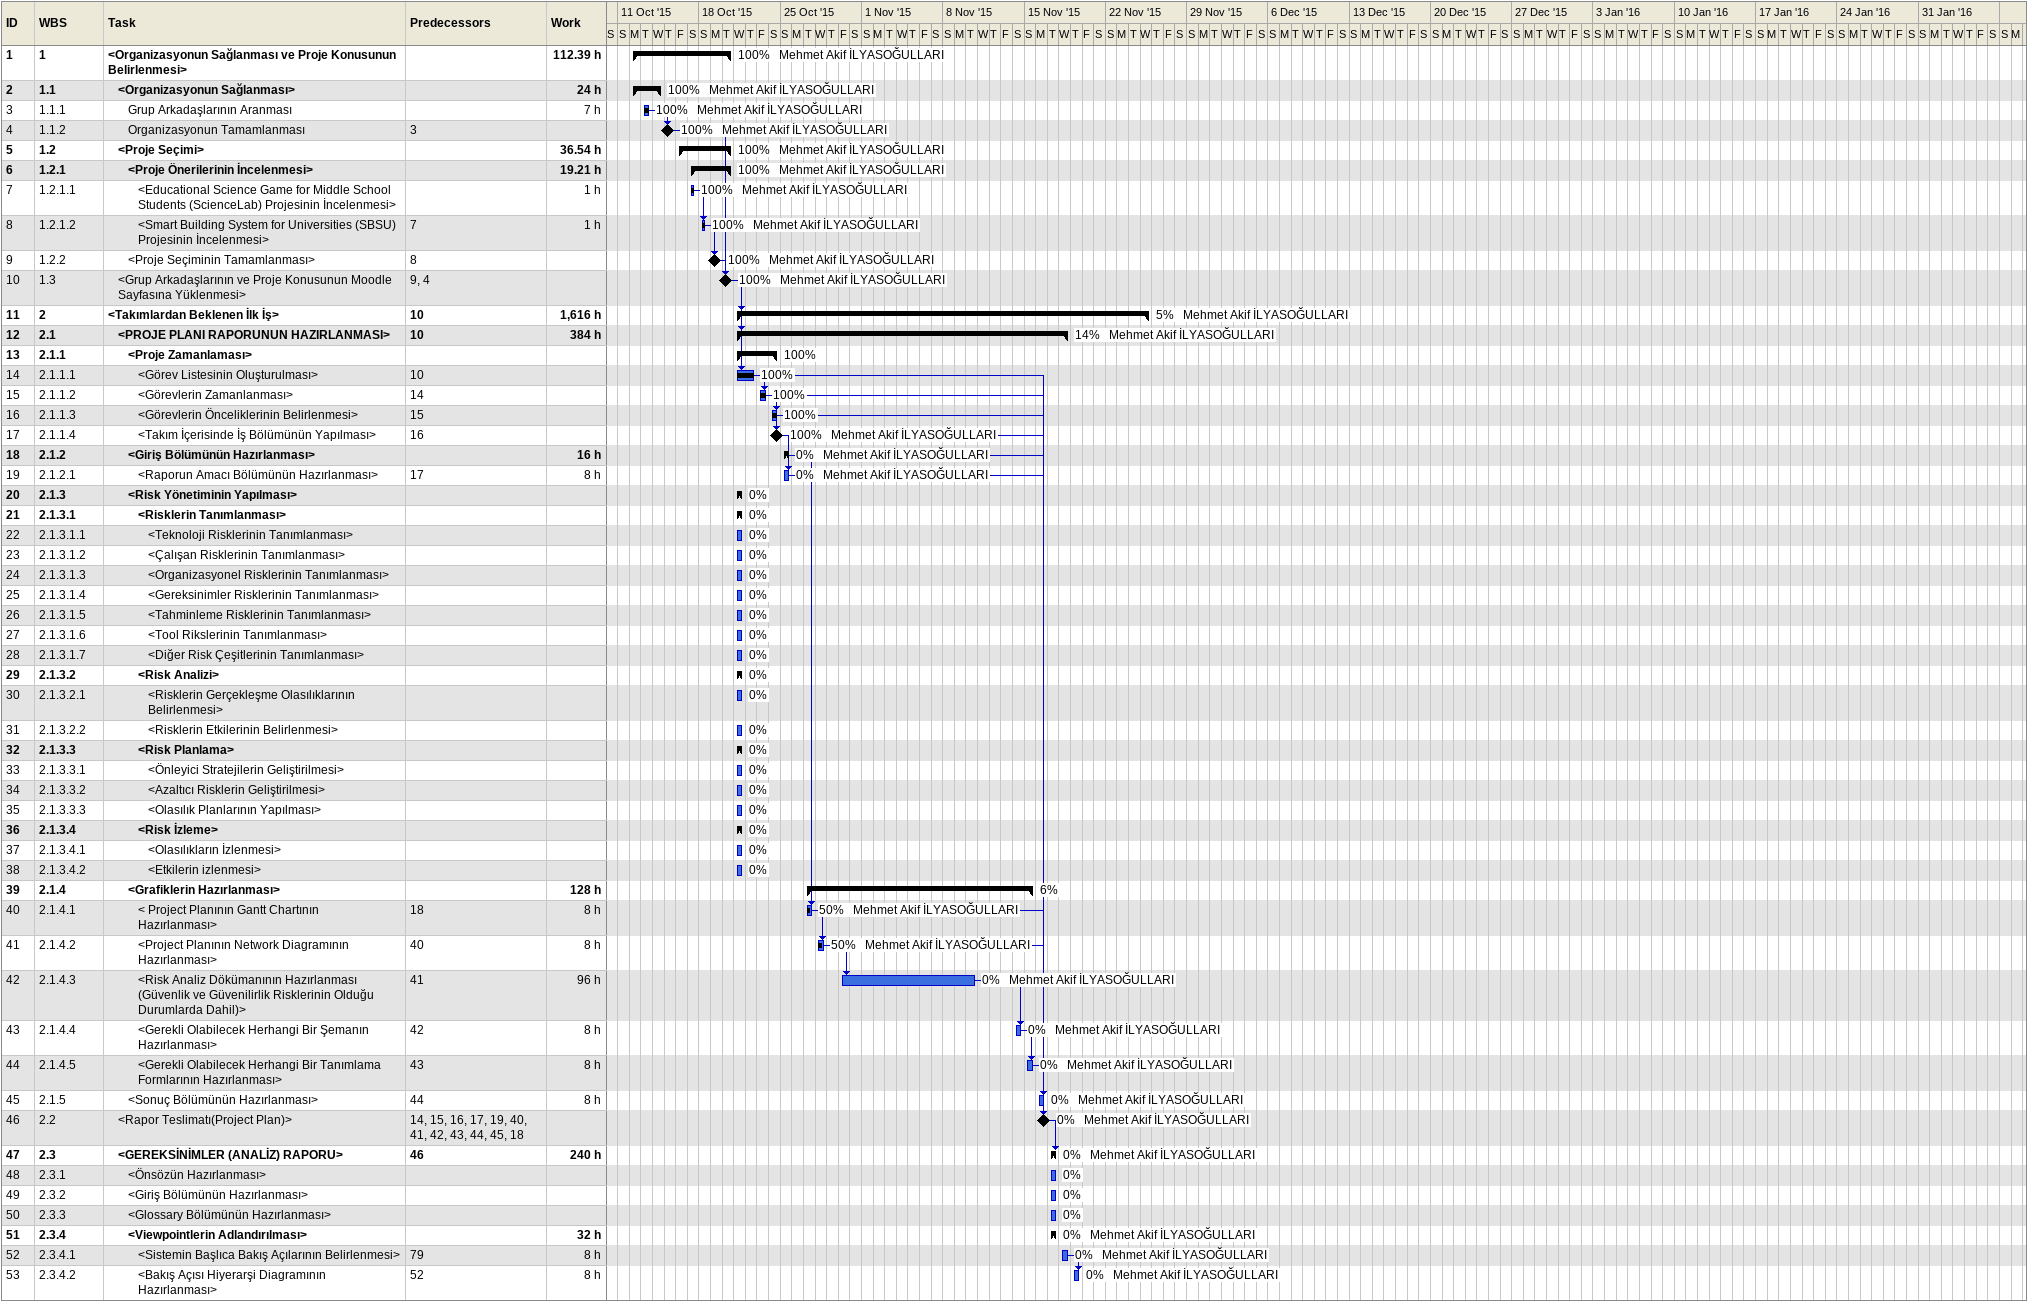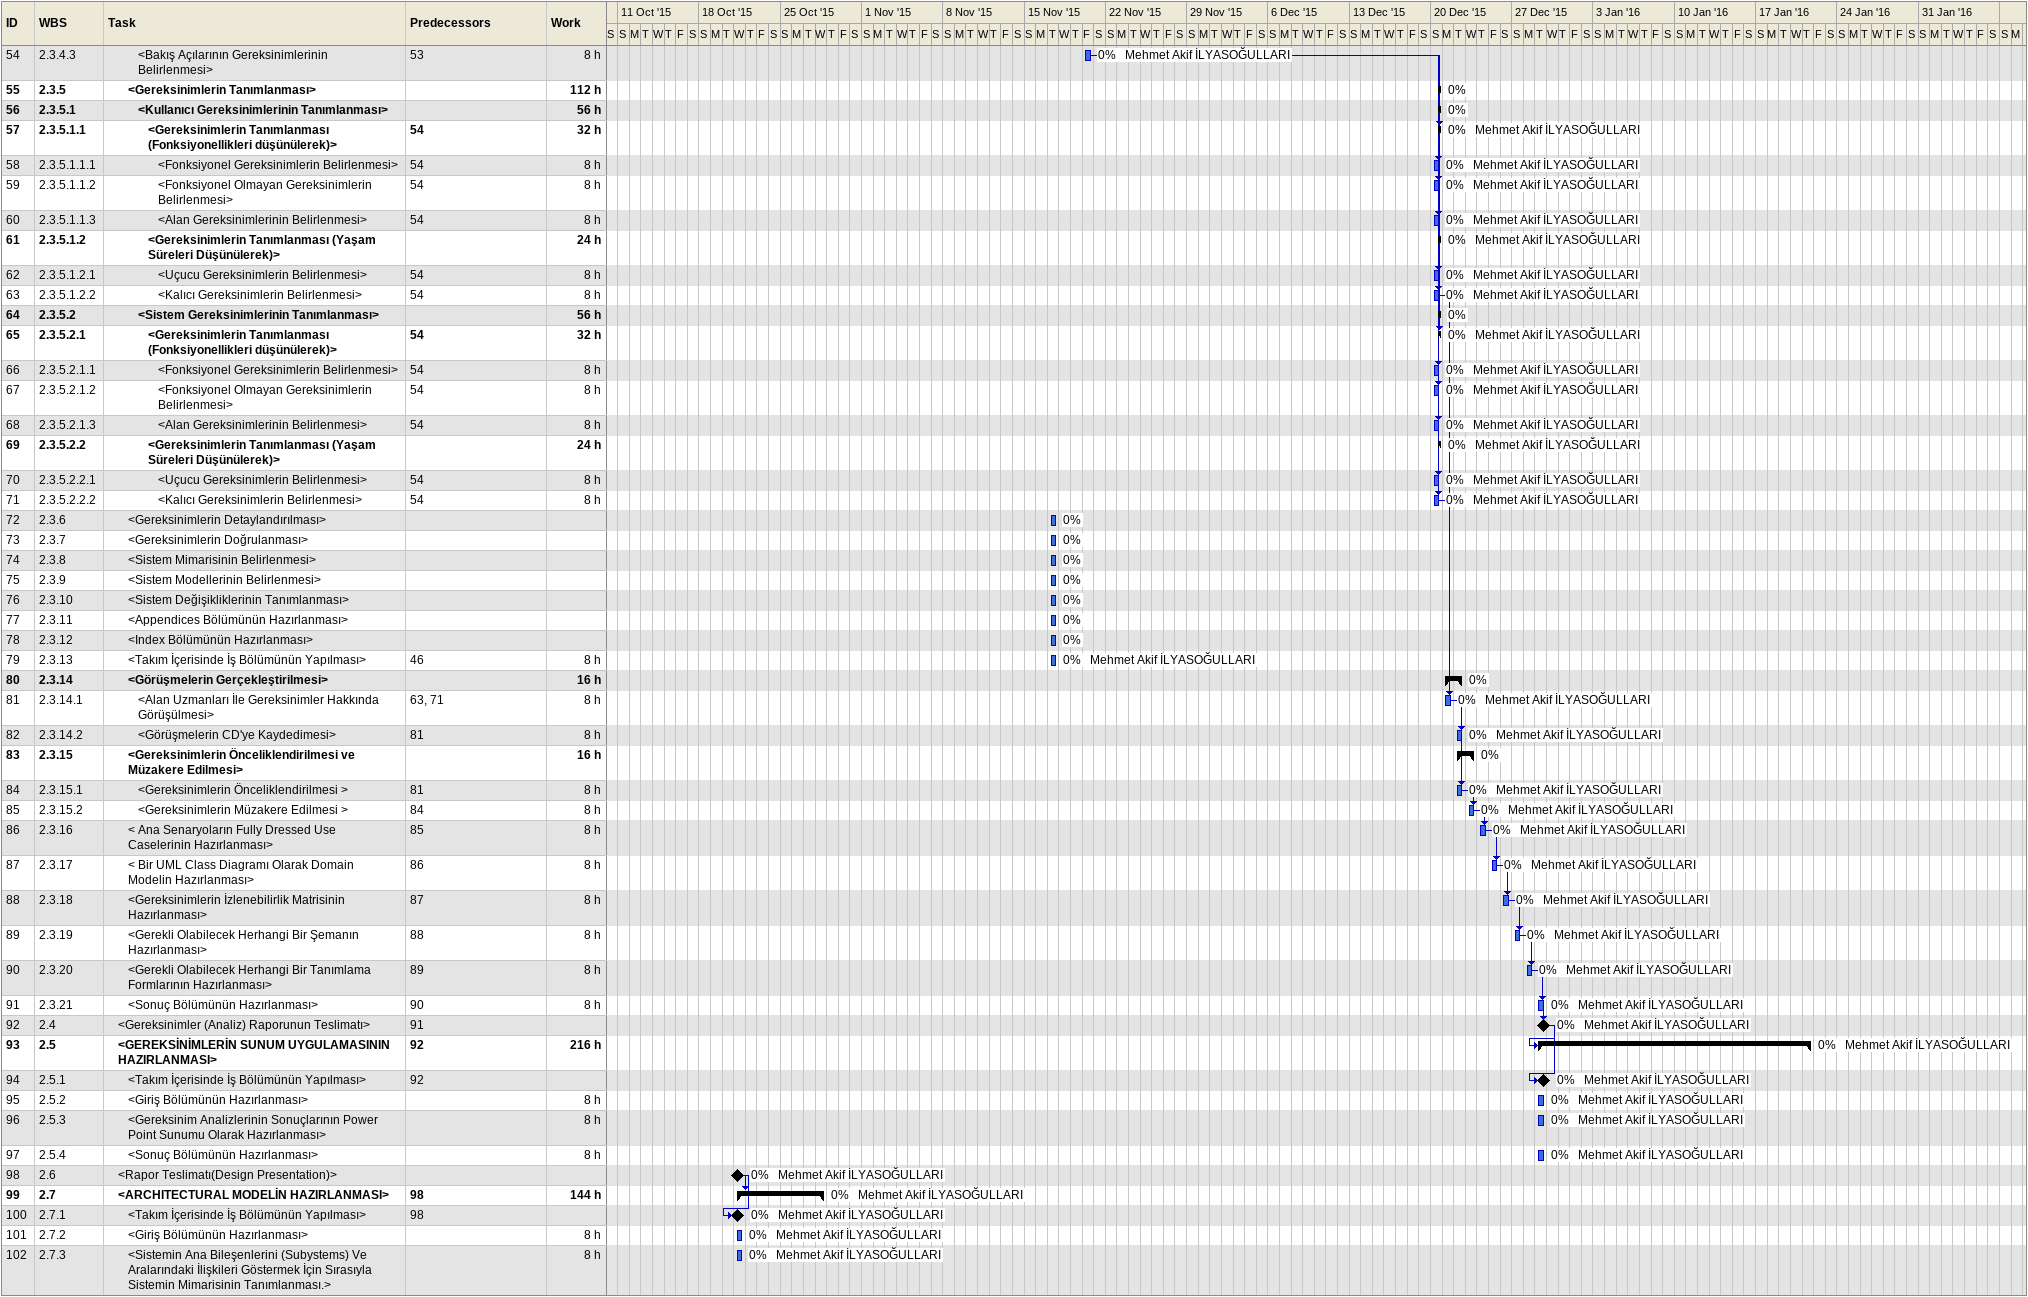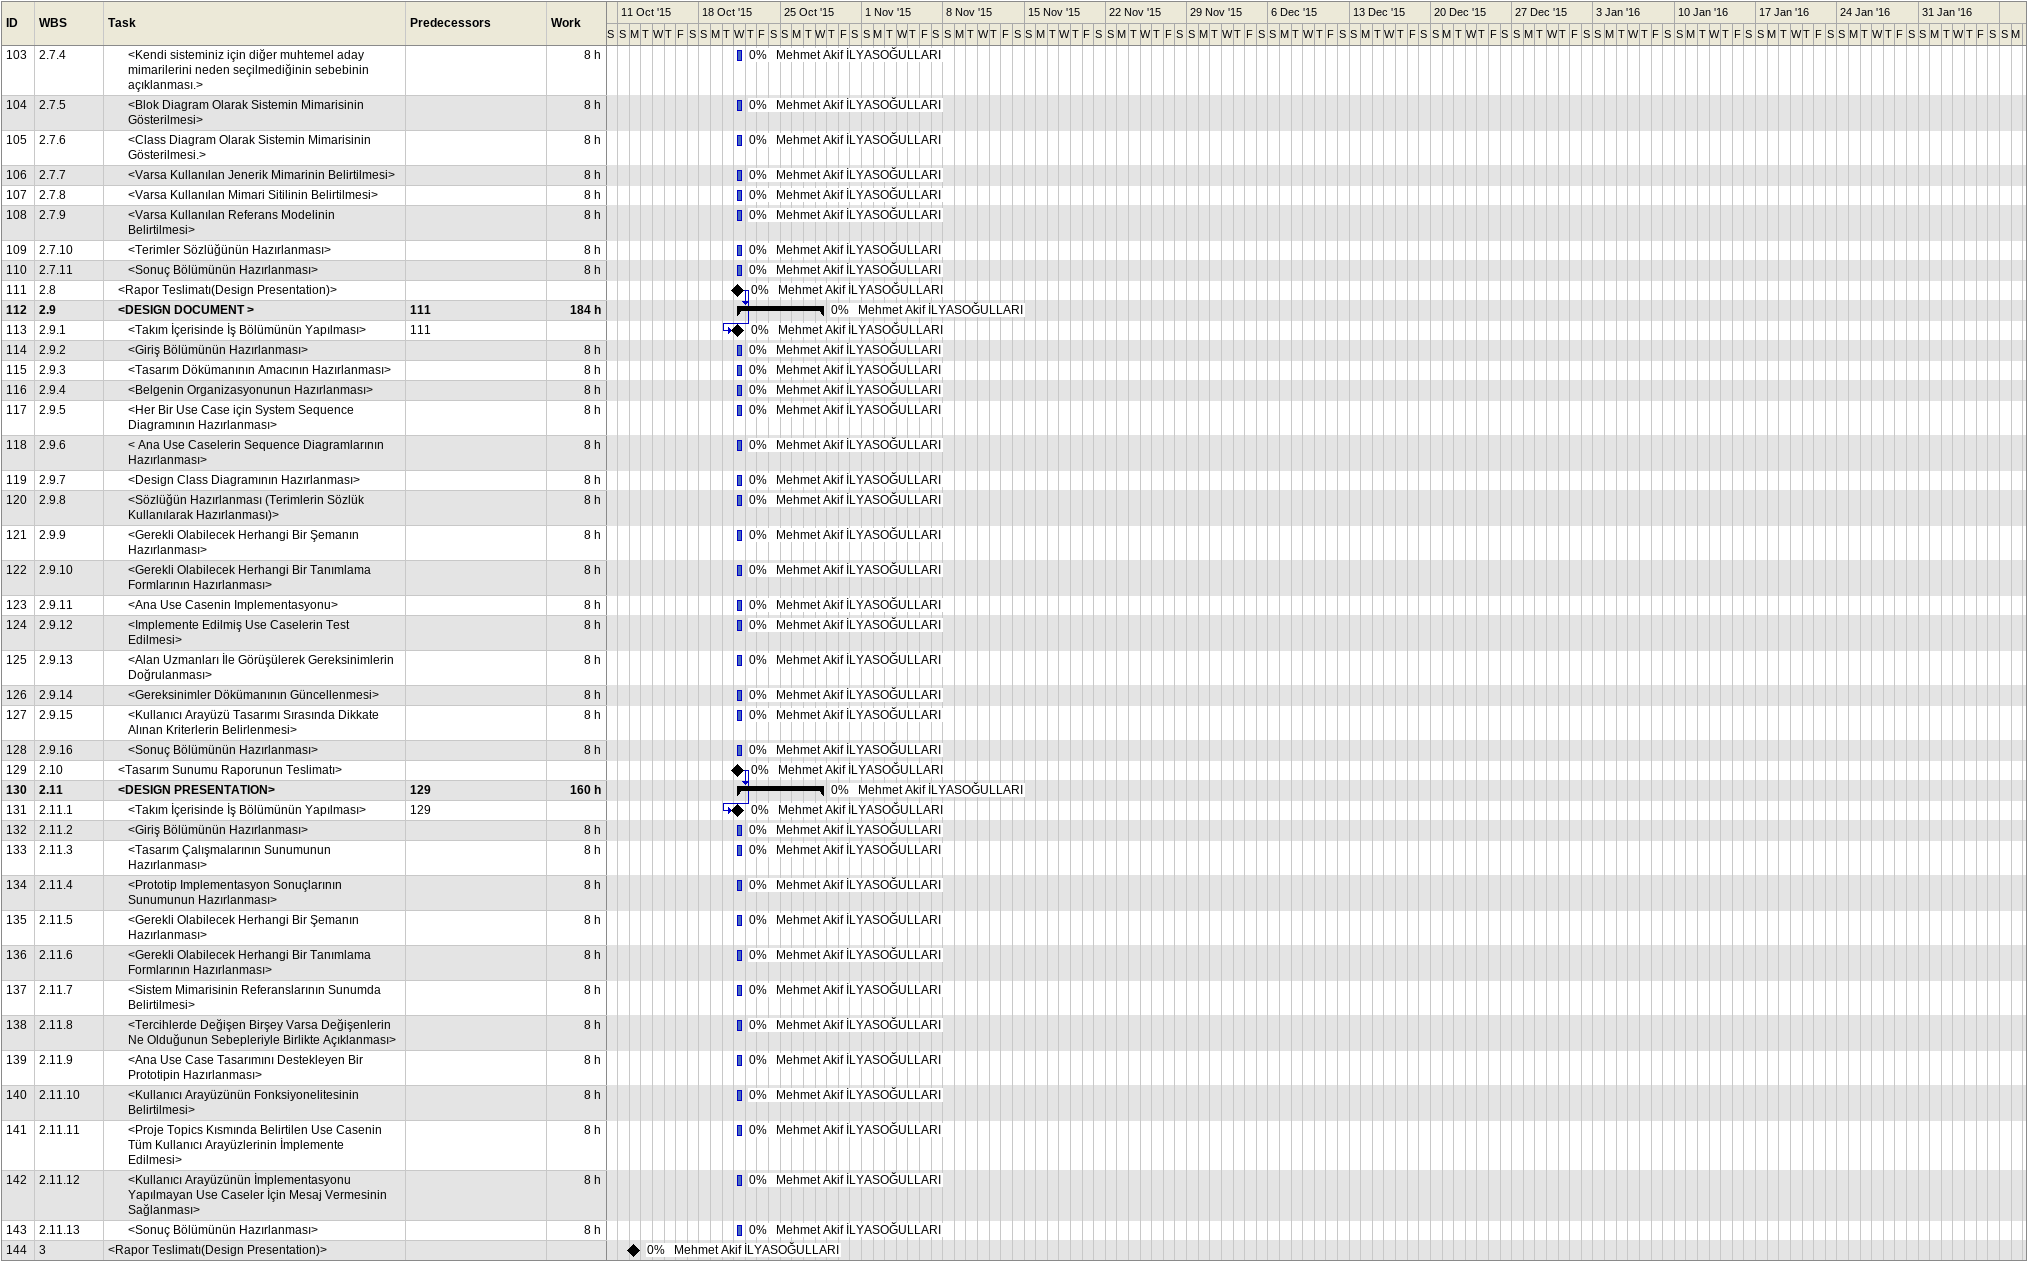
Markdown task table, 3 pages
| ID | WBS | Task | Start | Finish | Predecessors | Resources | % complete | Work (h) |
|---|---|---|---|---|---|---|---|---|
| 1 | 1 | **<Organizasyonun Sağlanması ve Proje Konusunun Belirlenmesi>** | 2015-10-12 | 2015-10-20 |  | Mehmet Akif İLYASOĞULLARI | 100 | 112.39 |
| 2 | 1.1 | **<Organizasyonun Sağlanması>** | 2015-10-12 | 2015-10-14 |  | Mehmet Akif İLYASOĞULLARI | 100 | 24 |
| 3 | 1.1.1 | Grup Arkadaşlarının Aranması | 2015-10-13 | 2015-10-13 |  | Mehmet Akif İLYASOĞULLARI | 100 | 7 |
| 4 | 1.1.2 | Organizasyonun Tamamlanması (milestone) | 2015-10-15 | 2015-10-15 | 3 | Mehmet Akif İLYASOĞULLARI | 100 |  |
| 5 | 1.2 | **<Proje Seçimi>** | 2015-10-16 | 2015-10-20 |  | Mehmet Akif İLYASOĞULLARI | 100 | 36.54 |
| 6 | 1.2.1 | **<Proje Önerilerinin İncelenmesi>** | 2015-10-17 | 2015-10-20 |  | Mehmet Akif İLYASOĞULLARI | 100 | 19.21 |
| 7 | 1.2.1.1 | <Educational Science Game for Middle School Students (ScienceLab) Projesinin İncelenmesi> | 2015-10-17 | 2015-10-17 |  | Mehmet Akif İLYASOĞULLARI | 100 | 1 |
| 8 | 1.2.1.2 | <Smart Building System for Universities (SBSU) Projesinin İncelenmesi> | 2015-10-18 | 2015-10-18 | 7 | Mehmet Akif İLYASOĞULLARI | 100 | 1 |
| 9 | 1.2.2 | <Proje Seçiminin Tamamlanması> (milestone) | 2015-10-19 | 2015-10-19 | 8 | Mehmet Akif İLYASOĞULLARI | 100 |  |
| 10 | 1.3 | <Grup Arkadaşlarının ve Proje Konusunun Moodle Sayfasına Yüklenmesi> (milestone) | 2015-10-20 | 2015-10-20 | 9, 4 | Mehmet Akif İLYASOĞULLARI | 100 |  |
| 11 | 2 | **<Takımlardan Beklenen İlk İş>** | 2015-10-21 | 2015-11-25 | 10 | Mehmet Akif İLYASOĞULLARI | 5 | 1616 |
| 12 | 2.1 | **<PROJE PLANI RAPORUNUN HAZIRLANMASI>** | 2015-10-21 | 2015-11-18 | 10 | Mehmet Akif İLYASOĞULLARI | 14 | 384 |
| 13 | 2.1.1 | **<Proje Zamanlaması>** | 2015-10-21 | 2015-10-24 |  |  | 100 |  |
| 14 | 2.1.1.1 | <Görev Listesinin Oluşturulması> | 2015-10-21 | 2015-10-22 | 10 |  | 100 |  |
| 15 | 2.1.1.2 | <Görevlerin Zamanlanması> | 2015-10-23 | 2015-10-23 | 14 |  | 100 |  |
| 16 | 2.1.1.3 | <Görevlerin Önceliklerinin Belirlenmesi> | 2015-10-24 | 2015-10-24 | 15 |  | 100 |  |
| 17 | 2.1.1.4 | <Takım İçerisinde İş Bölümünün Yapılması> (milestone) | 2015-10-24 | 2015-10-24 | 16 | Mehmet Akif İLYASOĞULLARI | 100 |  |
| 18 | 2.1.2 | **<Giriş Bölümünün Hazırlanması>** | 2015-10-25 | 2015-10-25 |  | Mehmet Akif İLYASOĞULLARI | 0 | 16 |
| 19 | 2.1.2.1 | <Raporun Amacı Bölümünün Hazırlanması> | 2015-10-25 | 2015-10-25 | 17 | Mehmet Akif İLYASOĞULLARI | 0 | 8 |
| 20 | 2.1.3 | **<Risk Yönetiminin Yapılması>** | 2015-10-21 | 2015-10-21 |  |  | 0 |  |
| 21 | 2.1.3.1 | **<Risklerin Tanımlanması>** | 2015-10-21 | 2015-10-21 |  |  | 0 |  |
| 22 | 2.1.3.1.1 | <Teknoloji Risklerinin Tanımlanması> | 2015-10-21 | 2015-10-21 |  |  | 0 |  |
| 23 | 2.1.3.1.2 | <Çalışan Risklerinin Tanımlanması> | 2015-10-21 | 2015-10-21 |  |  | 0 |  |
| 24 | 2.1.3.1.3 | <Organizasyonel Risklerinin Tanımlanması> | 2015-10-21 | 2015-10-21 |  |  | 0 |  |
| 25 | 2.1.3.1.4 | <Gereksinimler Risklerinin Tanımlanması> | 2015-10-21 | 2015-10-21 |  |  | 0 |  |
| 26 | 2.1.3.1.5 | <Tahminleme Risklerinin Tanımlanması> | 2015-10-21 | 2015-10-21 |  |  | 0 |  |
| 27 | 2.1.3.1.6 | <Tool Rikslerinin Tanımlanması> | 2015-10-21 | 2015-10-21 |  |  | 0 |  |
| 28 | 2.1.3.1.7 | <Diğer Risk Çeşitlerinin Tanımlanması> | 2015-10-21 | 2015-10-21 |  |  | 0 |  |
| 29 | 2.1.3.2 | **<Risk Analizi>** | 2015-10-21 | 2015-10-21 |  |  | 0 |  |
| 30 | 2.1.3.2.1 | <Risklerin Gerçekleşme Olasılıklarının Belirlenmesi> | 2015-10-21 | 2015-10-21 |  |  | 0 |  |
| 31 | 2.1.3.2.2 | <Risklerin Etkilerinin Belirlenmesi> | 2015-10-21 | 2015-10-21 |  |  | 0 |  |
| 32 | 2.1.3.3 | **<Risk Planlama>** | 2015-10-21 | 2015-10-21 |  |  | 0 |  |
| 33 | 2.1.3.3.1 | <Önleyici Stratejilerin Geliştirilmesi> | 2015-10-21 | 2015-10-21 |  |  | 0 |  |
| 34 | 2.1.3.3.2 | <Azaltıcı Risklerin Geliştirilmesi> | 2015-10-21 | 2015-10-21 |  |  | 0 |  |
| 35 | 2.1.3.3.3 | <Olasılık Planlarının Yapılması> | 2015-10-21 | 2015-10-21 |  |  | 0 |  |
| 36 | 2.1.3.4 | **<Risk İzleme>** | 2015-10-21 | 2015-10-21 |  |  | 0 |  |
| 37 | 2.1.3.4.1 | <Olasılıkların İzlenmesi> | 2015-10-21 | 2015-10-21 |  |  | 0 |  |
| 38 | 2.1.3.4.2 | <Etkilerin izlenmesi> | 2015-10-21 | 2015-10-21 |  |  | 0 |  |
| 39 | 2.1.4 | **<Grafiklerin Hazırlanması>** | 2015-10-27 | 2015-11-15 |  |  | 6 | 128 |
| 40 | 2.1.4.1 | < Project Planının Gantt Chartının Hazırlanması> | 2015-10-27 | 2015-10-27 | 18 | Mehmet Akif İLYASOĞULLARI | 50 | 8 |
| 41 | 2.1.4.2 | <Project Planının Network Diagramının Hazırlanması> | 2015-10-28 | 2015-10-28 | 40 | Mehmet Akif İLYASOĞULLARI | 50 | 8 |
| 42 | 2.1.4.3 | <Risk Analiz Dökümanının Hazırlanması (Güvenlik ve Güvenilirlik Risklerinin Olduğu Durumlarda Dahil)> | 2015-10-30 | 2015-11-10 | 41 | Mehmet Akif İLYASOĞULLARI | 0 | 96 |
| 43 | 2.1.4.4 | <Gerekli Olabilecek Herhangi Bir Şemanın Hazırlanması> | 2015-11-14 | 2015-11-14 | 42 | Mehmet Akif İLYASOĞULLARI | 0 | 8 |
| 44 | 2.1.4.5 | <Gerekli Olabilecek Herhangi Bir Tanımlama Formlarının Hazırlanması> | 2015-11-15 | 2015-11-15 | 43 | Mehmet Akif İLYASOĞULLARI | 0 | 8 |
| 45 | 2.1.5 | <Sonuç Bölümünün Hazırlanması> | 2015-11-16 | 2015-11-16 | 44 | Mehmet Akif İLYASOĞULLARI | 0 | 8 |
| 46 | 2.2 | <Rapor Teslimatı(Project Plan)> (milestone) | 2015-11-16 | 2015-11-16 | 14, 15, 16, 17, 19, 40, 41, 42, 43, 44, 45, 18 | Mehmet Akif İLYASOĞULLARI | 0 |  |
| 47 | 2.3 | **<GEREKSİNİMLER (ANALİZ) RAPORU>** | 2015-11-17 | 2015-11-17 | 46 | Mehmet Akif İLYASOĞULLARI | 0 | 240 |
| 48 | 2.3.1 | <Önsözün Hazırlanması> | 2015-11-17 | 2015-11-17 |  |  | 0 |  |
| 49 | 2.3.2 | <Giriş Bölümünün Hazırlanması> | 2015-11-17 | 2015-11-17 |  |  | 0 |  |
| 50 | 2.3.3 | <Glossary Bölümünün Hazırlanması> | 2015-11-17 | 2015-11-17 |  |  | 0 |  |
| 51 | 2.3.4 | **<Viewpointlerin Adlandırılması>** | 2015-11-17 | 2015-11-17 |  | Mehmet Akif İLYASOĞULLARI | 0 | 32 |
| 52 | 2.3.4.1 | <Sistemin Başlıca Bakış Açılarının Belirlenmesi> | 2015-11-18 | 2015-11-18 | 79 | Mehmet Akif İLYASOĞULLARI | 0 | 8 |
| 53 | 2.3.4.2 | <Bakış Açısı Hiyerarşi Diagramının Hazırlanması> | 2015-11-19 | 2015-11-19 | 52 | Mehmet Akif İLYASOĞULLARI | 0 | 8 |
| 54 | 2.3.4.3 | <Bakış Açılarının Gereksinimlerinin Belirlenmesi> | 2015-11-20 | 2015-11-20 | 53 | Mehmet Akif İLYASOĞULLARI | 0 | 8 |
| 55 | 2.3.5 | **<Gereksinimlerin Tanımlanması>** | 2015-12-20 | 2015-12-20 |  |  | 0 | 112 |
| 56 | 2.3.5.1 | **<Kullanıcı Gereksinimlerinin Tanımlanması>** | 2015-12-20 | 2015-12-20 |  |  | 0 | 56 |
| 57 | 2.3.5.1.1 | **<Gereksinimlerin Tanımlanması (Fonksiyonellikleri düşünülerek)>** | 2015-12-20 | 2015-12-20 | 54 | Mehmet Akif İLYASOĞULLARI | 0 | 32 |
| 58 | 2.3.5.1.1.1 | <Fonksiyonel Gereksinimlerin Belirlenmesi> | 2015-12-20 | 2015-12-20 | 54 | Mehmet Akif İLYASOĞULLARI | 0 | 8 |
| 59 | 2.3.5.1.1.2 | <Fonksiyonel Olmayan Gereksinimlerin Belirlenmesi> | 2015-12-20 | 2015-12-20 | 54 | Mehmet Akif İLYASOĞULLARI | 0 | 8 |
| 60 | 2.3.5.1.1.3 | <Alan Gereksinimlerinin Belirlenmesi> | 2015-12-20 | 2015-12-20 | 54 | Mehmet Akif İLYASOĞULLARI | 0 | 8 |
| 61 | 2.3.5.1.2 | **<Gereksinimlerin Tanımlanması (Yaşam Süreleri Düşünülerek)>** | 2015-12-20 | 2015-12-20 |  | Mehmet Akif İLYASOĞULLARI | 0 | 24 |
| 62 | 2.3.5.1.2.1 | <Uçucu Gereksinimlerin Belirlenmesi> | 2015-12-20 | 2015-12-20 | 54 | Mehmet Akif İLYASOĞULLARI | 0 | 8 |
| 63 | 2.3.5.1.2.2 | <Kalıcı Gereksinimlerin Belirlenmesi> | 2015-12-20 | 2015-12-20 | 54 | Mehmet Akif İLYASOĞULLARI | 0 | 8 |
| 64 | 2.3.5.2 | **<Sistem Gereksinimlerinin Tanımlanması>** | 2015-12-20 | 2015-12-20 |  |  | 0 | 56 |
| 65 | 2.3.5.2.1 | **<Gereksinimlerin Tanımlanması (Fonksiyonellikleri düşünülerek)>** | 2015-12-20 | 2015-12-20 | 54 | Mehmet Akif İLYASOĞULLARI | 0 | 32 |
| 66 | 2.3.5.2.1.1 | <Fonksiyonel Gereksinimlerin Belirlenmesi> | 2015-12-20 | 2015-12-20 | 54 | Mehmet Akif İLYASOĞULLARI | 0 | 8 |
| 67 | 2.3.5.2.1.2 | <Fonksiyonel Olmayan Gereksinimlerin Belirlenmesi> | 2015-12-20 | 2015-12-20 | 54 | Mehmet Akif İLYASOĞULLARI | 0 | 8 |
| 68 | 2.3.5.2.1.3 | <Alan Gereksinimlerinin Belirlenmesi> | 2015-12-20 | 2015-12-20 | 54 | Mehmet Akif İLYASOĞULLARI | 0 | 8 |
| 69 | 2.3.5.2.2 | **<Gereksinimlerin Tanımlanması (Yaşam Süreleri Düşünülerek)>** | 2015-12-20 | 2015-12-20 |  | Mehmet Akif İLYASOĞULLARI | 0 | 24 |
| 70 | 2.3.5.2.2.1 | <Uçucu Gereksinimlerin Belirlenmesi> | 2015-12-20 | 2015-12-20 | 54 | Mehmet Akif İLYASOĞULLARI | 0 | 8 |
| 71 | 2.3.5.2.2.2 | <Kalıcı Gereksinimlerin Belirlenmesi> | 2015-12-20 | 2015-12-20 | 54 | Mehmet Akif İLYASOĞULLARI | 0 | 8 |
| 72 | 2.3.6 | <Gereksinimlerin Detaylandırılması> | 2015-11-17 | 2015-11-17 |  |  | 0 |  |
| 73 | 2.3.7 | <Gereksinimlerin Doğrulanması> | 2015-11-17 | 2015-11-17 |  |  | 0 |  |
| 74 | 2.3.8 | <Sistem Mimarisinin Belirlenmesi> | 2015-11-17 | 2015-11-17 |  |  | 0 |  |
| 75 | 2.3.9 | <Sistem Modellerinin Belirlenmesi> | 2015-11-17 | 2015-11-17 |  |  | 0 |  |
| 76 | 2.3.10 | <Sistem Değişikliklerinin Tanımlanması> | 2015-11-17 | 2015-11-17 |  |  | 0 |  |
| 77 | 2.3.11 | <Appendices Bölümünün Hazırlanması> | 2015-11-17 | 2015-11-17 |  |  | 0 |  |
| 78 | 2.3.12 | <Index Bölümünün Hazırlanması> | 2015-11-17 | 2015-11-17 |  |  | 0 |  |
| 79 | 2.3.13 | <Takım İçerisinde İş Bölümünün Yapılması> | 2015-11-17 | 2015-11-17 | 46 | Mehmet Akif İLYASOĞULLARI | 0 | 8 |
| 80 | 2.3.14 | **<Görüşmelerin Gerçekleştirilmesi>** | 2015-12-21 | 2015-12-22 |  |  | 0 | 16 |
| 81 | 2.3.14.1 | <Alan Uzmanları İle Gereksinimler Hakkında Görüşülmesi> | 2015-12-21 | 2015-12-21 | 63, 71 | Mehmet Akif İLYASOĞULLARI | 0 | 8 |
| 82 | 2.3.14.2 | <Görüşmelerin CD'ye Kaydedimesi> | 2015-12-22 | 2015-12-22 | 81 | Mehmet Akif İLYASOĞULLARI | 0 | 8 |
| 83 | 2.3.15 | **<Gereksinimlerin Önceliklendirilmesi ve Müzakere Edilmesi>** | 2015-12-22 | 2015-12-23 |  |  | 0 | 16 |
| 84 | 2.3.15.1 | <Gereksinimlerin Önceliklendirilmesi > | 2015-12-22 | 2015-12-22 | 81 | Mehmet Akif İLYASOĞULLARI | 0 | 8 |
| 85 | 2.3.15.2 | <Gereksinimlerin Müzakere Edilmesi > | 2015-12-23 | 2015-12-23 | 84 | Mehmet Akif İLYASOĞULLARI | 0 | 8 |
| 86 | 2.3.16 | < Ana Senaryoların Fully Dressed Use Caselerinin Hazırlanması> | 2015-12-24 | 2015-12-24 | 85 | Mehmet Akif İLYASOĞULLARI | 0 | 8 |
| 87 | 2.3.17 | < Bir UML Class Diagramı Olarak Domain Modelin Hazırlanması> | 2015-12-25 | 2015-12-25 | 86 | Mehmet Akif İLYASOĞULLARI | 0 | 8 |
| 88 | 2.3.18 | <Gereksinimlerin İzlenebilirlik Matrisinin Hazırlanması> | 2015-12-26 | 2015-12-26 | 87 | Mehmet Akif İLYASOĞULLARI | 0 | 8 |
| 89 | 2.3.19 | <Gerekli Olabilecek Herhangi Bir Şemanın Hazırlanması> | 2015-12-27 | 2015-12-27 | 88 | Mehmet Akif İLYASOĞULLARI | 0 | 8 |
| 90 | 2.3.20 | <Gerekli Olabilecek Herhangi Bir Tanımlama Formlarının Hazırlanması> | 2015-12-28 | 2015-12-28 | 89 | Mehmet Akif İLYASOĞULLARI | 0 | 8 |
| 91 | 2.3.21 | <Sonuç Bölümünün Hazırlanması> | 2015-12-29 | 2015-12-29 | 90 | Mehmet Akif İLYASOĞULLARI | 0 | 8 |
| 92 | 2.4 | <Gereksinimler (Analiz) Raporunun Teslimatı> (milestone) | 2015-12-29 | 2015-12-29 | 91 | Mehmet Akif İLYASOĞULLARI | 0 |  |
| 93 | 2.5 | **<GEREKSİNİMLERİN SUNUM UYGULAMASININ HAZIRLANMASI>** | 2015-12-29 | 2016-01-21 | 92 | Mehmet Akif İLYASOĞULLARI | 0 | 216 |
| 94 | 2.5.1 | <Takım İçerisinde İş Bölümünün Yapılması> (milestone) | 2015-12-29 | 2015-12-29 | 92 | Mehmet Akif İLYASOĞULLARI | 0 |  |
| 95 | 2.5.2 | <Giriş Bölümünün Hazırlanması> | 2015-12-29 | 2015-12-29 |  | Mehmet Akif İLYASOĞULLARI | 0 | 8 |
| 96 | 2.5.3 | <Gereksinim Analizlerinin Sonuçlarının Power Point Sunumu Olarak Hazırlanması> | 2015-12-29 | 2015-12-29 |  | Mehmet Akif İLYASOĞULLARI | 0 | 8 |
| 97 | 2.5.4 | <Sonuç Bölümünün Hazırlanması> | 2015-12-29 | 2015-12-29 |  | Mehmet Akif İLYASOĞULLARI | 0 | 8 |
| 98 | 2.6 | <Rapor Teslimatı(Design Presentation)> (milestone) | 2015-10-21 | 2015-10-21 |  | Mehmet Akif İLYASOĞULLARI | 0 |  |
| 99 | 2.7 | **<ARCHITECTURAL MODELİN HAZIRLANMASI>** | 2015-10-21 | 2015-10-28 | 98 | Mehmet Akif İLYASOĞULLARI | 0 | 144 |
| 100 | 2.7.1 | <Takım İçerisinde İş Bölümünün Yapılması> (milestone) | 2015-10-21 | 2015-10-21 | 98 | Mehmet Akif İLYASOĞULLARI | 0 |  |
| 101 | 2.7.2 | <Giriş Bölümünün Hazırlanması> | 2015-10-21 | 2015-10-21 |  | Mehmet Akif İLYASOĞULLARI | 0 | 8 |
| 102 | 2.7.3 | <Sistemin Ana Bileşenlerini (Subystems) Ve Aralarındaki İlişkileri Göstermek İçin Sırasıyla Sistemin Mimarisinin Tanımlanması.> | 2015-10-21 | 2015-10-21 |  | Mehmet Akif İLYASOĞULLARI | 0 | 8 |
| 103 | 2.7.4 | <Kendi sisteminiz için diğer muhtemel aday mimarilerini neden seçilmediğinin sebebinin açıklanması.> | 2015-10-21 | 2015-10-21 |  | Mehmet Akif İLYASOĞULLARI | 0 | 8 |
| 104 | 2.7.5 | <Blok Diagram Olarak Sistemin Mimarisinin Gösterilmesi> | 2015-10-21 | 2015-10-21 |  | Mehmet Akif İLYASOĞULLARI | 0 | 8 |
| 105 | 2.7.6 | <Class Diagram Olarak Sistemin Mimarisinin Gösterilmesi.> | 2015-10-21 | 2015-10-21 |  | Mehmet Akif İLYASOĞULLARI | 0 | 8 |
| 106 | 2.7.7 | <Varsa Kullanılan Jenerik Mimarinin Belirtilmesi> | 2015-10-21 | 2015-10-21 |  | Mehmet Akif İLYASOĞULLARI | 0 | 8 |
| 107 | 2.7.8 | <Varsa Kullanılan Mimari Sitilinin Belirtilmesi> | 2015-10-21 | 2015-10-21 |  | Mehmet Akif İLYASOĞULLARI | 0 | 8 |
| 108 | 2.7.9 | <Varsa Kullanılan Referans Modelinin Belirtilmesi> | 2015-10-21 | 2015-10-21 |  | Mehmet Akif İLYASOĞULLARI | 0 | 8 |
| 109 | 2.7.10 | <Terimler Sözlüğünün Hazırlanması> | 2015-10-21 | 2015-10-21 |  | Mehmet Akif İLYASOĞULLARI | 0 | 8 |
| 110 | 2.7.11 | <Sonuç Bölümünün Hazırlanması> | 2015-10-21 | 2015-10-21 |  | Mehmet Akif İLYASOĞULLARI | 0 | 8 |
| 111 | 2.8 | <Rapor Teslimatı(Design Presentation)> (milestone) | 2015-10-21 | 2015-10-21 |  | Mehmet Akif İLYASOĞULLARI | 0 |  |
| 112 | 2.9 | **<DESIGN DOCUMENT >** | 2015-10-21 | 2015-10-28 | 111 | Mehmet Akif İLYASOĞULLARI | 0 | 184 |
| 113 | 2.9.1 | <Takım İçerisinde İş Bölümünün Yapılması> (milestone) | 2015-10-21 | 2015-10-21 | 111 | Mehmet Akif İLYASOĞULLARI | 0 |  |
| 114 | 2.9.2 | <Giriş Bölümünün Hazırlanması> | 2015-10-21 | 2015-10-21 |  | Mehmet Akif İLYASOĞULLARI | 0 | 8 |
| 115 | 2.9.3 | <Tasarım Dökümanının Amacının Hazırlanması> | 2015-10-21 | 2015-10-21 |  | Mehmet Akif İLYASOĞULLARI | 0 | 8 |
| 116 | 2.9.4 | <Belgenin Organizasyonunun Hazırlanması> | 2015-10-21 | 2015-10-21 |  | Mehmet Akif İLYASOĞULLARI | 0 | 8 |
| 117 | 2.9.5 | <Her Bir Use Case için System Sequence Diagramının Hazırlanması> | 2015-10-21 | 2015-10-21 |  | Mehmet Akif İLYASOĞULLARI | 0 | 8 |
| 118 | 2.9.6 | < Ana Use Caselerin Sequence Diagramlarının Hazırlanması> | 2015-10-21 | 2015-10-21 |  | Mehmet Akif İLYASOĞULLARI | 0 | 8 |
| 119 | 2.9.7 | <Design Class Diagramının Hazırlanması> | 2015-10-21 | 2015-10-21 |  | Mehmet Akif İLYASOĞULLARI | 0 | 8 |
| 120 | 2.9.8 | <Sözlüğün Hazırlanması (Terimlerin Sözlük Kullanılarak Hazırlanması)> | 2015-10-21 | 2015-10-21 |  | Mehmet Akif İLYASOĞULLARI | 0 | 8 |
| 121 | 2.9.9 | <Gerekli Olabilecek Herhangi Bir Şemanın Hazırlanması> | 2015-10-21 | 2015-10-21 |  | Mehmet Akif İLYASOĞULLARI | 0 | 8 |
| 122 | 2.9.10 | <Gerekli Olabilecek Herhangi Bir Tanımlama Formlarının Hazırlanması> | 2015-10-21 | 2015-10-21 |  | Mehmet Akif İLYASOĞULLARI | 0 | 8 |
| 123 | 2.9.11 | <Ana Use Casenin Implementasyonu> | 2015-10-21 | 2015-10-21 |  | Mehmet Akif İLYASOĞULLARI | 0 | 8 |
| 124 | 2.9.12 | <Implemente Edilmiş Use Caselerin Test Edilmesi> | 2015-10-21 | 2015-10-21 |  | Mehmet Akif İLYASOĞULLARI | 0 | 8 |
| 125 | 2.9.13 | <Alan Uzmanları İle Görüşülerek Gereksinimlerin Doğrulanması> | 2015-10-21 | 2015-10-21 |  | Mehmet Akif İLYASOĞULLARI | 0 | 8 |
| 126 | 2.9.14 | <Gereksinimler Dökümanının Güncellenmesi> | 2015-10-21 | 2015-10-21 |  | Mehmet Akif İLYASOĞULLARI | 0 | 8 |
| 127 | 2.9.15 | <Kullanıcı Arayüzü Tasarımı Sırasında Dikkate Alınan Kriterlerin Belirlenmesi> | 2015-10-21 | 2015-10-21 |  | Mehmet Akif İLYASOĞULLARI | 0 | 8 |
| 128 | 2.9.16 | <Sonuç Bölümünün Hazırlanması> | 2015-10-21 | 2015-10-21 |  | Mehmet Akif İLYASOĞULLARI | 0 | 8 |
| 129 | 2.10 | <Tasarım Sunumu Raporunun Teslimatı> (milestone) | 2015-10-21 | 2015-10-21 |  | Mehmet Akif İLYASOĞULLARI | 0 |  |
| 130 | 2.11 | **<DESIGN PRESENTATION>** | 2015-10-21 | 2015-10-28 | 129 | Mehmet Akif İLYASOĞULLARI | 0 | 160 |
| 131 | 2.11.1 | <Takım İçerisinde İş Bölümünün Yapılması> (milestone) | 2015-10-21 | 2015-10-21 | 129 | Mehmet Akif İLYASOĞULLARI | 0 |  |
| 132 | 2.11.2 | <Giriş Bölümünün Hazırlanması> | 2015-10-21 | 2015-10-21 |  | Mehmet Akif İLYASOĞULLARI | 0 | 8 |
| 133 | 2.11.3 | <Tasarım Çalışmalarının Sunumunun Hazırlanması> | 2015-10-21 | 2015-10-21 |  | Mehmet Akif İLYASOĞULLARI | 0 | 8 |
| 134 | 2.11.4 | <Prototip Implementasyon Sonuçlarının Sunumunun Hazırlanması> | 2015-10-21 | 2015-10-21 |  | Mehmet Akif İLYASOĞULLARI | 0 | 8 |
| 135 | 2.11.5 | <Gerekli Olabilecek Herhangi Bir Şemanın Hazırlanması> | 2015-10-21 | 2015-10-21 |  | Mehmet Akif İLYASOĞULLARI | 0 | 8 |
| 136 | 2.11.6 | <Gerekli Olabilecek Herhangi Bir Tanımlama Formlarının Hazırlanması> | 2015-10-21 | 2015-10-21 |  | Mehmet Akif İLYASOĞULLARI | 0 | 8 |
| 137 | 2.11.7 | <Sistem Mimarisinin Referanslarının Sunumda Belirtilmesi> | 2015-10-21 | 2015-10-21 |  | Mehmet Akif İLYASOĞULLARI | 0 | 8 |
| 138 | 2.11.8 | <Tercihlerde Değişen Birşey Varsa Değişenlerin Ne Olduğunun Sebepleriyle Birlikte Açıklanması> | 2015-10-21 | 2015-10-21 |  | Mehmet Akif İLYASOĞULLARI | 0 | 8 |
| 139 | 2.11.9 | <Ana Use Case Tasarımını Destekleyen Bir Prototipin Hazırlanması> | 2015-10-21 | 2015-10-21 |  | Mehmet Akif İLYASOĞULLARI | 0 | 8 |
| 140 | 2.11.10 | <Kullanıcı Arayüzünün Fonksiyonelitesinin Belirtilmesi> | 2015-10-21 | 2015-10-21 |  | Mehmet Akif İLYASOĞULLARI | 0 | 8 |
| 141 | 2.11.11 | <Proje Topics Kısmında Belirtilen Use Casenin Tüm Kullanıcı Arayüzlerinin İmplemente Edilmesi> | 2015-10-21 | 2015-10-21 |  | Mehmet Akif İLYASOĞULLARI | 0 | 8 |
| 142 | 2.11.12 | <Kullanıcı Arayüzünün İmplementasyonu Yapılmayan Use Caseler İçin Mesaj Vermesinin Sağlanması> | 2015-10-21 | 2015-10-21 |  | Mehmet Akif İLYASOĞULLARI | 0 | 8 |
| 143 | 2.11.13 | <Sonuç Bölümünün Hazırlanması> | 2015-10-21 | 2015-10-21 |  | Mehmet Akif İLYASOĞULLARI | 0 | 8 |
| 144 | 3 | <Rapor Teslimatı(Design Presentation)> (milestone) | 2015-10-12 | 2015-10-12 |  | Mehmet Akif İLYASOĞULLARI | 0 |  |
